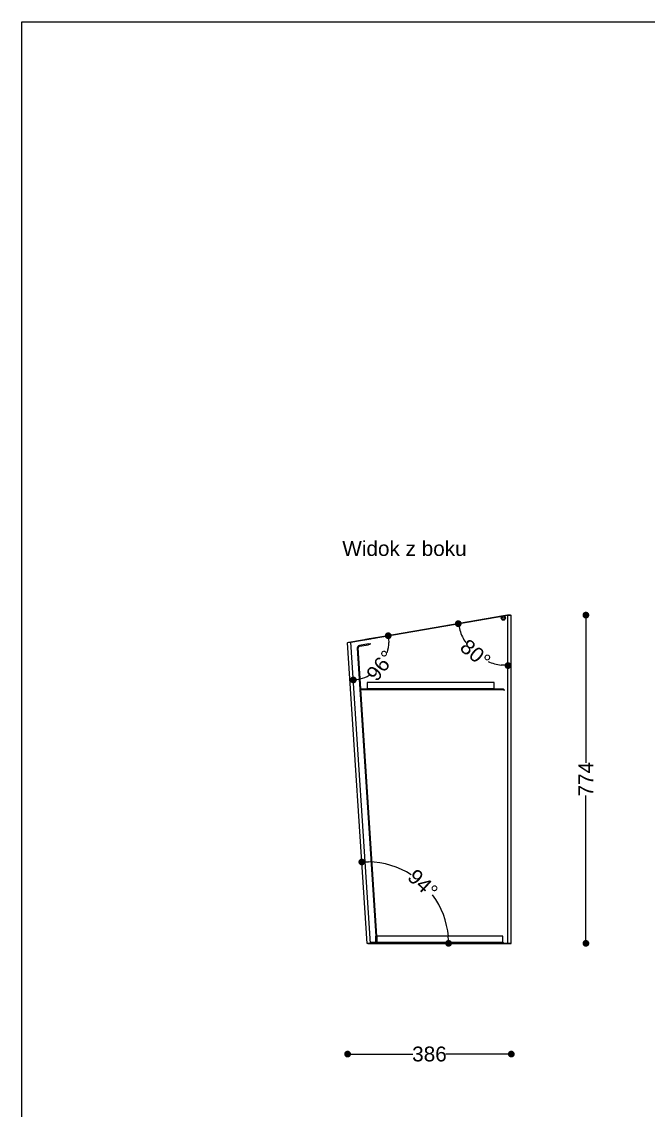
# Model space of a CAD drawing. Header units: millimetres. Extents: x 10366 to 28454, y 24552 to 29702.
# Drawn here: x 10366 to 11843, y 27119 to 29685 of the extents above; entities that cross this region are included whole.
import ezdxf

# ---------------------------------------------------------------- set-up
doc = ezdxf.new("R2010")
doc.units = ezdxf.units.MM
doc.header["$LTSCALE"] = 3
doc.layers.add('DomyÅ›lny', color=7, linetype='Continuous')
doc.styles.get("Standard").update_dxf_attribs({"font": 'arial.ttf'})
doc.dimstyles.new('MATEUSZ', dxfattribs={"dimtxt": 35, "dimasz": 16, "dimexe": 0.18, "dimexo": 0.0625, "dimgap": 0.09, "dimtad": 0, "dimdec": 0, "dimdsep": 46, "dimtxsty": 'Standard', "dimblk": 'DOT', "dimcen": 0.09, "dimse1": 1, "dimse2": 1, "dimadec": 0, "dimazin": 0, "dimtfac": 1, "dimtdec": 0, "dimtofl": 0, "dimtmove": 0, "dimatfit": 3, "dimfxl": 1, "dimtolj": 1, "dimtzin": 0, "dimlwd": 9, "dimlwe": 9, "dimarcsym": 0})

# ---------------------------------------------------------------- blocks, each defined once
blk = doc.blocks.new('_Dot')
at = {"color": 0, "linetype": 'ByBlock', "lineweight": -2}
blk.add_line((-0.5, 0), (-1, 0), dxfattribs=at)
at = {"color": 0, "linetype": 'ByBlock', "const_width": 0.5}
blk.add_lwpolyline([(-0.25, 0, 1), (0.25, 0, 1)], format="xyb", close=True, dxfattribs=at)
blk = doc.blocks.new('*D33')
at = {"color": 0, "lineweight": 9, "transparency": 16777216}
for p, q in [((11150.5, 27250.9), (11288.7, 27250.9)), ((11504.5, 27250.9), (11366.2, 27250.9))]:
    blk.add_line(p, q, dxfattribs=at)
at = {"layer": 'Defpoints', "color": 0, "transparency": 16777216}
for p in [(11520.5, 28285.8), (11134.5, 28220.8), (11520.5, 27250.9)]:
    blk.add_point(p, dxfattribs=at)
at = {"color": 0, "lineweight": 9, "transparency": 16777216, "xscale": 16, "yscale": 16, "zscale": 16, "rotation": 180}
blk.add_blockref('_Dot', (11134.5, 27250.9), dxfattribs=at)
at = {"color": 0, "lineweight": 9, "transparency": 16777216, "xscale": 16, "yscale": 16, "zscale": 16}
blk.add_blockref('_Dot', (11520.5, 27250.9), dxfattribs=at)
at = {"color": 0, "transparency": 16777216, "insert": (11327.5, 27250.9), "char_height": 35, "attachment_point": 5}
blk.add_mtext('\\A1;386', dxfattribs=at)
blk = doc.blocks.new('*D35')
at = {"color": 0, "lineweight": 9, "transparency": 16777216}
for p, q in [((11696.4, 28269.8), (11696.4, 27937.4)), ((11696.4, 27528), (11696.4, 27860.3))]:
    blk.add_line(p, q, dxfattribs=at)
at = {"layer": 'Defpoints', "color": 0, "transparency": 16777216}
for p in [(11520.5, 28285.8), (11696.4, 28285.8), (11520.5, 27512)]:
    blk.add_point(p, dxfattribs=at)
at = {"color": 0, "lineweight": 9, "transparency": 16777216, "xscale": 16, "yscale": 16, "zscale": 16}
for p, rotation in [((11696.4, 28285.8), 90), ((11696.4, 27512), 270)]:
    blk.add_blockref('_Dot', p, dxfattribs=dict(at, rotation=rotation))
at = {"color": 0, "transparency": 16777216, "insert": (11696.4, 27898.9), "char_height": 35, "attachment_point": 5, "rotation": 90}
blk.add_mtext('\\A1;774', dxfattribs=at)
blk = doc.blocks.new('*D39')
at = {"color": 0, "lineweight": 9, "transparency": 16777216}
for start, end in [(197.4865, 213.0561), (246.7184, 262.288)]:
    blk.add_arc((11512.7, 28285.8), 119, start, end, dxfattribs=at)
at = {"layer": 'Defpoints', "color": 0, "transparency": 16777216}
for p in [(11502.3, 28284.1), (11512.7, 28285.8), (11152.5, 28223.8), (11417.1, 28215.1), (11512.7, 27512)]:
    blk.add_point(p, dxfattribs=at)
at = {"color": 0, "lineweight": 9, "transparency": 16777216, "xscale": 16, "yscale": 16, "zscale": 16}
for p, rotation in [((11395.5, 28265.6), 103.6305117924861), ((11512.7, 28166.9), 356.1440061831513)]:
    blk.add_blockref('_Dot', p, dxfattribs=dict(at, rotation=rotation))
at = {"color": 0, "transparency": 16777216, "insert": (11436, 28194.9), "char_height": 35, "attachment_point": 5, "rotation": 319.8873}
blk.add_mtext('\\A1;80°', dxfattribs=at)
blk = doc.blocks.new('*D40')
at = {"color": 0, "lineweight": 9, "transparency": 16777216}
for start, end in [(57.1718, 88.9382), (4.7712, 36.5375)]:
    blk.add_arc((11180.5, 27512), 192.2, start, end, dxfattribs=at)
at = {"layer": 'Defpoints', "color": 0, "transparency": 16777216}
for p in [(11134.5, 28220.8), (11344.8, 27611.7), (11180.5, 27512), (11188.2, 27512), (11512.7, 27512)]:
    blk.add_point(p, dxfattribs=at)
at = {"color": 0, "lineweight": 9, "transparency": 16777216, "xscale": 16, "yscale": 16, "zscale": 16}
for p, rotation in [((11168, 27703.8), 181.3237550393467), ((11372.6, 27512), 272.385590500474)]:
    blk.add_blockref('_Dot', p, dxfattribs=dict(at, rotation=rotation))
at = {"color": 0, "transparency": 16777216, "insert": (11311.9, 27652.2), "char_height": 35, "attachment_point": 5, "rotation": 316.8547}
blk.add_mtext('\\A1;94°', dxfattribs=at)
blk = doc.blocks.new('*D41')
at = {"color": 0, "lineweight": 9, "transparency": 16777216}
for start, end in [(344.3743, 359.4805), (283.9773, 299.0835)]:
    blk.add_arc((11142.2, 28222.1), 89.4, start, end, dxfattribs=at)
at = {"layer": 'Defpoints', "color": 0, "transparency": 16777216}
for p in [(11512.7, 28285.8), (11142.2, 28222.1), (11142.2, 28222.1), (11194.4, 28149.5), (11188.2, 27512)]:
    blk.add_point(p, dxfattribs=at)
at = {"color": 0, "lineweight": 9, "transparency": 16777216, "xscale": 16, "yscale": 16, "zscale": 16}
for p, rotation in [((11230.3, 28237.2), 94.61446225143722), ((11148, 28132.9), 188.8433317862968)]:
    blk.add_blockref('_Dot', p, dxfattribs=dict(at, rotation=rotation))
at = {"color": 0, "transparency": 16777216, "insert": (11212.4, 28166.7), "char_height": 35, "attachment_point": 5, "rotation": 51.7289}
blk.add_mtext('\\A1;96°', dxfattribs=at)

msp = doc.modelspace()

# ---------------------------------------------------------------- linework, layer by layer
msp.add_lwpolyline([(10366.2, 24552.5), (10366.2, 29684.6), (13995, 29684.6), (13995, 24552.5)], close=True)
at = {"layer": 'DomyÅ›lny'}
for p, q in [((11142.2, 28222.1), (11512.7, 28285.8)), ((11512.7, 28285.8), (11142.2, 28222.1)), ((11502.3, 28284.1), (11152.5, 28223.8)), ((11512.7, 27512), (11512.7, 28285.8)), ((11520.5, 27512), (11520.5, 28285.8)), ((11175.1, 28226.8), (11174.9, 28227.8)), ((11176.9, 28227.1), (11176.7, 28228.1)), ((11184.2, 28228.4), (11184.1, 28229.4)), ((11187.7, 28229), (11187.6, 28230)), ((11190.9, 28229.6), (11190.7, 28230.5)), ((11200.2, 28232.2), (11200.4, 28231.2)), ((11180.5, 27512), (11134.5, 28220.8)), ((11188.2, 27512), (11142.2, 28222.1)), ((11157.3, 28208.2), (11201.4, 27529)), ((11203.4, 27529), (11159.3, 28208.3)), ((11183.4, 28218), (11162.2, 28214.3)), ((11162.5, 28212.4), (11183.7, 28216)), ((11183.7, 28216), (11183.4, 28218)), ((11180.3, 28127), (11180.3, 28112)), ((11480.3, 28127), (11180.3, 28127)), ((11480.3, 28112), (11480.3, 28127)), ((11165.6, 28112), (11502.3, 28112)), ((11165.6, 28112), (11165.7, 28110)), ((11502.3, 28110), (11165.7, 28110)), ((11480.3, 28112), (11180.3, 28112)), ((11502.3, 28110), (11502.3, 28112)), ((11502.3, 28110), (11505.5, 28110)), ((11182.5, 27512), (11188.2, 27512)), ((11201.1, 27514), (11188.2, 27514)), ((11188.2, 27514), (11188.2, 27512)), ((11502.3, 27512), (11188.2, 27512)), ((11188.2, 27512), (11512.7, 27512)), ((11512.7, 27512), (11188.2, 27512)), ((11200.5, 27529), (11200.5, 27514)), ((11500.5, 27529), (11200.5, 27529)), ((11500.5, 27514), (11200.5, 27514)), ((11201.1, 27514), (11502.3, 27514)), ((11201.4, 27529), (11201.4, 27514)), ((11201.4, 27514), (11203.4, 27514)), ((11203.4, 27529), (11203.4, 27514)), ((11500.5, 27514), (11500.5, 27529)), ((11502.3, 27512), (11502.3, 27514)), ((11502.3, 27512), (11518.5, 27512))]:
    msp.add_line(p, q, dxfattribs=at)
for points in [[(11512.2, 28285.8, 0), (11512.2, 28285.8, 0), (11512.2, 28285.8, 0), (11512.2, 28285.8, 0), (11512.2, 28285.8, 0), (11512.2, 28285.8, 0), (11512.2, 28285.8, 0), (11512.2, 28285.8, 0), (11512.2, 28285.8, 0), (11512.2, 28285.8, 0), (11512.2, 28285.8, 0), (11512.2, 28285.8, 0), (11512, 28285.7, 0), (11511.2, 28285.6, 0), (11502.3, 28284.1, 0)], [(11512.7, 28285.8, 0), (11518.2, 28285.8, 0), (11519.9, 28285.8, 0), (11520.3, 28285.8, 0), (11520.4, 28285.8, 0), (11520.4, 28285.8, 0), (11520.4, 28285.8, 0), (11520.5, 28285.8, 0), (11520.5, 28285.8, 0), (11520.5, 28285.8, 0), (11520.5, 28285.8, 0), (11520.5, 28285.8, 0), (11520.5, 28285.8, 0), (11520.5, 28285.8, 0), (11520.5, 28285.8, 0), (11520.5, 28285.8, 0), (11520.5, 28285.8, 0), (11520.5, 28285.8, 0), (11520.5, 28285.8, 0)], [(11518.5, 28285.8, 0), (11518.5, 28285.8, 0), (11518.5, 28285.8, 0), (11518.5, 28285.8, 0), (11518.5, 28285.8, 0), (11518.5, 28285.8, 0), (11518.5, 28285.8, 0), (11518.5, 28285.8, 0), (11518.5, 28285.8, 0), (11518.5, 28285.8, 0), (11518.5, 28285.8, 0), (11518.4, 28285.8, 0), (11518.4, 28285.8, 0), (11518.3, 28285.8, 0), (11516.8, 28285.8, 0), (11512.7, 28285.8, 0)], [(11134.5, 28220.8, 0), (11134.5, 28220.8, 0), (11134.5, 28220.8, 0), (11134.5, 28220.8, 0), (11134.5, 28220.8, 0), (11134.5, 28220.8, 0), (11134.5, 28220.8, 0), (11134.5, 28220.8, 0), (11134.5, 28220.8, 0), (11134.5, 28220.8, 0), (11134.5, 28220.8, 0), (11134.5, 28220.8, 0), (11134.6, 28220.8, 0), (11135.3, 28220.9, 0), (11142.2, 28222.1, 0)], [(11142.2, 28222.1, 0), (11136.5, 28221.1, 0)], [(11152.5, 28223.8, 0), (11142.7, 28222.1, 0)], [(11183.4, 28218, 0), (11189.2, 28219, 0)], [(11187.7, 28216.7, 0), (11183.7, 28216, 0)], [(11188.2, 27512, 0), (11180.5, 27512, 0)], [(11182.5, 27512, 0), (11182.5, 27512, 0), (11182.5, 27512, 0), (11182.5, 27512, 0), (11182.5, 27512, 0), (11182.5, 27512, 0), (11182.5, 27512, 0), (11182.5, 27512, 0), (11182.5, 27512, 0), (11182.5, 27512, 0), (11182.5, 27512, 0), (11182.5, 27512, 0), (11182.6, 27512, 0), (11183.1, 27512, 0), (11188.2, 27512, 0)], [(11518.5, 27512, 0), (11518.5, 27512, 0), (11518.5, 27512, 0), (11518.5, 27512, 0), (11518.5, 27512, 0), (11518.5, 27512, 0), (11518.5, 27512, 0), (11518.5, 27512, 0), (11518.5, 27512, 0), (11518.5, 27512, 0), (11518.5, 27512, 0), (11518.4, 27512, 0), (11518.4, 27512, 0), (11518.3, 27512, 0), (11516.8, 27512, 0), (11512.7, 27512, 0)], [(11512.7, 27512, 0), (11518.2, 27512, 0), (11519.9, 27512, 0), (11520.3, 27512, 0), (11520.4, 27512, 0), (11520.4, 27512, 0), (11520.4, 27512, 0), (11520.5, 27512, 0), (11520.5, 27512, 0), (11520.5, 27512, 0), (11520.5, 27512, 0), (11520.5, 27512, 0), (11520.5, 27512, 0), (11520.5, 27512, 0), (11520.5, 27512, 0), (11520.5, 27512, 0), (11520.5, 27512, 0), (11520.5, 27512, 0), (11520.5, 27512, 0)]]:
    msp.add_polyline3d(points, dxfattribs=at)
for points in [[(11186.2, 28229.8, 0), (11177.5, 28228.3, 0), (11175.3, 28227.9, 0), (11174.9, 28227.8, 0), (11174.9, 28227.8, 0), (11174.9, 28227.8, 0), (11174.9, 28227.8, 0), (11174.9, 28227.8, 0), (11174.9, 28227.8, 0), (11174.9, 28227.8, 0), (11174.9, 28227.8, 0), (11174.9, 28227.8, 0), (11174.9, 28227.8, 0), (11174.9, 28227.8, 0), (11174.9, 28227.8, 0), (11174.9, 28227.8, 0), (11174.9, 28227.8, 0), (11174.9, 28227.8, 0), (11174.9, 28227.8, 0), (11174.9, 28227.8, 0), (11174.9, 28227.8, 0), (11174.9, 28227.8, 0), (11174.9, 28227.8, 0), (11175, 28227.8, 0), (11175.3, 28227.9, 0), (11178.2, 28228.4, 0), (11190.1, 28230.4, 0), (11199.6, 28232.1, 0), (11200.2, 28232.2, 0), (11200.2, 28232.2, 0), (11200.2, 28232.2, 0), (11200.2, 28232.2, 0), (11200.2, 28232.2, 0), (11200.2, 28232.2, 0), (11200.2, 28232.2, 0), (11200.2, 28232.2, 0), (11200.2, 28232.2, 0), (11200.2, 28232.2, 0), (11200.2, 28232.2, 0), (11200.2, 28232.2, 0), (11200.2, 28232.2, 0), (11200.2, 28232.2, 0), (11200.2, 28232.2, 0), (11200.2, 28232.2, 0), (11200.2, 28232.2, 0), (11200.1, 28232.2, 0), (11199.8, 28232.1, 0), (11196.8, 28231.6, 0)], [(11188.9, 28230.2, 0), (11196.3, 28231.5, 0), (11198.1, 28231.8, 0), (11198.4, 28231.9, 0), (11198.4, 28231.9, 0), (11198.4, 28231.9, 0), (11198.4, 28231.9, 0), (11198.4, 28231.9, 0), (11198.4, 28231.9, 0), (11198.4, 28231.9, 0), (11198.4, 28231.9, 0), (11198.4, 28231.9, 0), (11198.4, 28231.9, 0), (11198.4, 28231.9, 0), (11198.4, 28231.9, 0), (11198.4, 28231.9, 0), (11198.4, 28231.9, 0), (11198.4, 28231.9, 0), (11198.4, 28231.9, 0), (11198.3, 28231.8, 0), (11198.1, 28231.8, 0), (11195.5, 28231.4, 0), (11185, 28229.6, 0), (11177.2, 28228.2, 0), (11176.7, 28228.1, 0), (11176.7, 28228.1, 0), (11176.7, 28228.1, 0), (11176.7, 28228.1, 0), (11176.7, 28228.1, 0), (11176.7, 28228.1, 0), (11176.7, 28228.1, 0), (11176.7, 28228.1, 0), (11176.7, 28228.1, 0), (11176.7, 28228.1, 0), (11176.7, 28228.1, 0), (11176.7, 28228.1, 0), (11176.7, 28228.1, 0), (11176.7, 28228.1, 0), (11176.7, 28228.1, 0), (11176.7, 28228.1, 0), (11176.7, 28228.1, 0), (11176.7, 28228.1, 0), (11176.8, 28228.1, 0), (11177, 28228.2, 0), (11179.6, 28228.6, 0)], [(11478.8, 27512, 0), (11473.3, 27512, 0), (11478.8, 27512, 0), (11484.3, 27512, 0)]]:
    msp.add_polyline3d(points, close=True, dxfattribs=at)
for radius in [5, 3, 3]:
    msp.add_circle((11501.7, 28278.8), radius, dxfattribs=at)
for radius in [5.89, 3.89]:
    msp.add_arc((11163.2, 28208.5), radius, 99.7745, 183.7091, dxfattribs=at)

# ---------------------------------------------------------------- texts
msp.add_text('Widok z boku', height=34.962).set_placement((11122, 28425.4))

# ---------------------------------------------------------------- dimensions: what is measured, and where the dimension line sits
dim = msp.add_linear_dim(base=(11520.5, 27250.9), p1=(11134.5, 28220.8), p2=(11520.5, 28285.8), dimstyle='MATEUSZ')
dim.commit()
dim.dimension.update_dxf_attribs({"geometry": '*D33', "text_midpoint": (11327.5, 27250.9)})
for base, line1, line2, picture, middle in [((11194.4, 28149.5), ((11188.2, 27512), (11142.2, 28222.1)), ((11512.7, 28285.8), (11142.2, 28222.1)), '*D41', (11212.4, 28166.7)), ((11417.1, 28215.1), ((11512.7, 27512), (11512.7, 28285.8)), ((11502.3, 28284.1), (11152.5, 28223.8)), '*D39', (11436, 28194.9)), ((11344.8, 27611.7), ((11180.5, 27512), (11134.5, 28220.8)), ((11512.7, 27512), (11188.2, 27512)), '*D40', (11311.9, 27652.2))]:
    dim = msp.add_angular_dim_2l(base=base, line1=line1, line2=line2, dimstyle='MATEUSZ')
    dim.commit()
    dim.dimension.update_dxf_attribs({"geometry": picture, "text_midpoint": middle})
dim = msp.add_linear_dim(base=(11696.4, 28285.8), p1=(11520.5, 27512), p2=(11520.5, 28285.8), angle=90, dimstyle='MATEUSZ')
dim.commit()
dim.dimension.update_dxf_attribs({"geometry": '*D35', "text_midpoint": (11696.4, 27898.9)})

doc.saveas('drawing.dxf')
